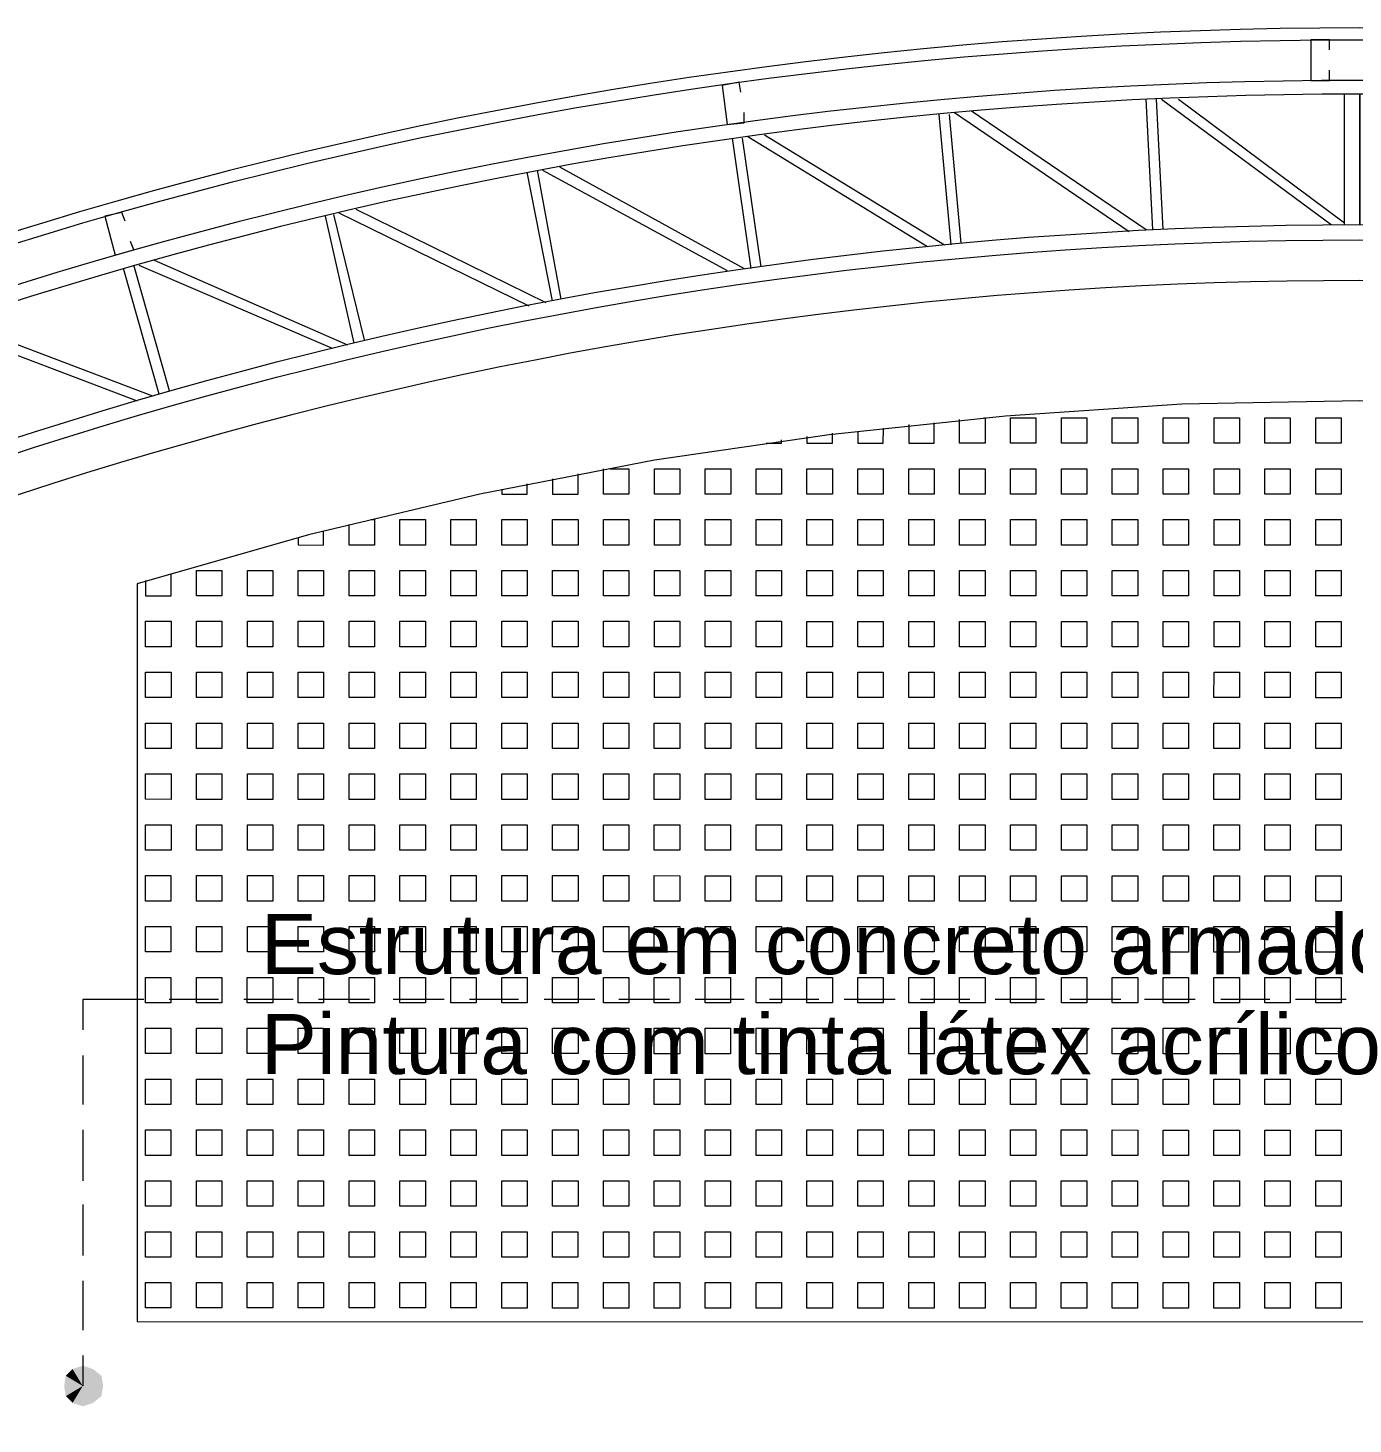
# Model space of a CAD drawing. Extents: x 3377 to 3790, y 1673 to 1846.
# Drawn here: x 3521.992 to 3525.298, y 1742.719 to 1746.203 of the extents above; entities that cross this region are included whole.
import ezdxf

# ---------------------------------------------------------------- set-up
doc = ezdxf.new("R2010")
doc.units = 0
doc.header["$LTSCALE"] = 2
doc.layers.add('PDF7_0', color=7, linetype='Continuous', true_color=0xc6c6c6)
doc.layers.add('PDF7_04-DETALHE', color=7, linetype='Continuous', true_color=0xc6c6c6)
doc.layers.add('PDF7_Text', color=7, linetype='Continuous')
doc.styles.add('PDF Arial', font='arial.ttf')

msp = doc.modelspace()

# ---------------------------------------------------------------- linework, layer by layer
at = {"layer": 'PDF7_0', "color": 7, "lineweight": 0}
msp.add_lwpolyline([(3535.3855, 1740.0119), (3535.4109, 1740.0246, 0.281336), (3525.315, 1746.2033, 0.281573), (3515.2182, 1740.026), (3515.2436, 1740.0133, -0.281686), (3525.315, 1746.1737, -0.281456)], format="xyb", close=True, dxfattribs=at)
for points in [[(3525.2388, 1746.1483), (3525.2388, 1746.1737), (3525.1923, 1746.1737), (3525.1922, 1746.0721), (3525.2388, 1746.0721), (3525.2388, 1746.0975)], [(3523.7705, 1746.0426), (3523.7662, 1746.068), (3523.7239, 1746.0595), (3523.7366, 1745.9622), (3523.7789, 1745.9664), (3523.7789, 1745.9918)], [(3524.7987, 1745.6998), (3524.7818, 1746.0256)], [(3524.8241, 1745.6998), (3524.8072, 1746.0256)], [(3524.8199, 1746.0256), (3525.243, 1745.7124)], [(3524.8622, 1746.0256), (3525.2768, 1745.7167)], [(3525.2768, 1745.7124), (3525.2769, 1746.0383)], [(3524.2951, 1745.6617), (3524.2655, 1745.9875)], [(3524.3205, 1745.6659), (3524.2909, 1745.9875)], [(3524.3036, 1745.9918), (3524.7394, 1745.6955)], [(3524.3459, 1745.996), (3524.7818, 1745.6998)], [(3523.7958, 1745.6025), (3523.7493, 1745.9283)], [(3523.8212, 1745.6067), (3523.7747, 1745.9283)], [(3523.7874, 1745.9326), (3524.2359, 1745.6575)], [(3523.8297, 1745.9368), (3524.2782, 1745.6617)], [(3523.3007, 1745.5221), (3523.2373, 1745.8437)], [(3523.3219, 1745.5264), (3523.2627, 1745.848)], [(3523.2754, 1745.848), (3523.7366, 1745.5983)], [(3523.3177, 1745.8564), (3523.7789, 1745.6025)], [(3522.2344, 1745.7211), (3522.2259, 1745.7423), (3522.1836, 1745.7338), (3522.209, 1745.6365), (3522.2556, 1745.6492), (3522.2471, 1745.6703)], [(3522.831, 1745.4249), (3522.7549, 1745.738)], [(3522.7676, 1745.7422), (3523.2415, 1745.5095)], [(3522.8099, 1745.7507), (3523.2838, 1745.5179)], [(3522.8056, 1745.4164), (3522.7337, 1745.7338)], [(3522.319, 1745.2895), (3522.2302, 1745.6026)], [(3522.3444, 1745.2979), (3522.2556, 1745.6111)], [(3522.2683, 1745.6111), (3522.7506, 1745.4037)], [(3522.3063, 1745.6238), (3522.7887, 1745.4122)], [(3521.7732, 1745.4588), (3522.264, 1745.2726)], [(3521.8112, 1745.4715), (3522.3021, 1745.2852)]]:
    msp.add_lwpolyline(points, dxfattribs=at)
for points in [[(3535.1359, 1740.2658, 0.27384), (3525.315, 1746.0721, 0.27384), (3515.4933, 1740.2672), (3515.8402, 1740.0725, -0.27356), (3525.3149, 1745.6743, -0.273821), (3534.7846, 1740.0712), (3534.7381, 1740.1558), (3535.0893, 1740.3547), (3535.1359, 1740.2658), (3535.212, 1740.0712)], [(3535.0851, 1740.2828, 0.272189), (3525.315, 1746.0383, 0.272189), (3515.5441, 1740.2841), (3515.8276, 1740.1233, -0.272462), (3525.3149, 1745.7124), (3525.315, 1746.0383), (3525.3149, 1745.7124, -0.272294), (3534.8016, 1740.122)], [(3535.1866, 1740.0712), (3534.7846, 1740.0712), (3534.6704, 1740.0712, 0.272283), (3525.3149, 1745.5728, 0.272349), (3515.9545, 1740.0725), (3515.8402, 1740.0725), (3515.4425, 1740.0725)]]:
    msp.add_lwpolyline(points, format="xyb", dxfattribs=at)
msp.add_lwpolyline([(3522.264, 1744.8156), (3522.2638, 1742.9749), (3528.3614, 1742.9744), (3528.3615, 1744.8151), (3527.9384, 1744.9379), (3527.5068, 1745.0395), (3527.0752, 1745.1241), (3526.6351, 1745.1876), (3526.1993, 1745.2342), (3525.755, 1745.2639), (3525.3149, 1745.2724), (3524.8706, 1745.2639), (3524.4305, 1745.2343), (3523.9904, 1745.1878), (3523.5546, 1745.1244), (3523.1187, 1745.0398), (3522.6914, 1744.9382)], close=True, dxfattribs=at)
at = {"layer": 'PDF7_0', "color": 7, "transparency": 33554559}
for points in [[(3522.103, 1742.8564), (3522.1284, 1742.8141), (3522.0861, 1742.8395)], [(3522.1284, 1742.8648), (3522.103, 1742.8564), (3522.1284, 1742.8141)], [(3522.1284, 1742.8141), (3522.1538, 1742.8564), (3522.1284, 1742.8648)], [(3522.175, 1742.8395), (3522.1284, 1742.8141), (3522.1538, 1742.8564)], [(3522.1284, 1742.8141), (3522.0861, 1742.8395), (3522.0819, 1742.8141)], [(3522.0819, 1742.8141), (3522.0861, 1742.7887), (3522.1284, 1742.8141)], [(3522.0861, 1742.7887), (3522.1284, 1742.8141), (3522.103, 1742.7718)], [(3522.1284, 1742.8141), (3522.103, 1742.7718), (3522.1284, 1742.7633)], [(3522.1792, 1742.8141), (3522.175, 1742.8395), (3522.1284, 1742.8141)], [(3522.1284, 1742.7633), (3522.1538, 1742.7718), (3522.1284, 1742.8141)], [(3522.1538, 1742.7718), (3522.1284, 1742.8141), (3522.175, 1742.7887)], [(3522.1284, 1742.8141), (3522.175, 1742.7887), (3522.1792, 1742.8141)]]:
    msp.add_solid(points, dxfattribs=at)
at = {"layer": 'PDF7_04-DETALHE', "lineweight": 0}
for points in [[(3524.1893, 1745.2132), (3524.1893, 1745.1666), (3524.2528, 1745.1666), (3524.2528, 1745.2174)], [(3524.3755, 1745.2301), (3524.3797, 1745.2301), (3524.3797, 1745.1666), (3524.3163, 1745.1666), (3524.3163, 1745.2259)], [(3523.9354, 1745.1836), (3523.9354, 1745.1667), (3523.9989, 1745.1667), (3523.9989, 1745.192)], [(3524.0624, 1745.1963), (3524.0624, 1745.1666), (3524.1258, 1745.1666), (3524.1259, 1745.2047)], [(3523.8339, 1745.1667), (3523.872, 1745.1667), (3523.872, 1745.1751)], [(3523.3007, 1745.0778), (3523.3007, 1745.0398), (3523.3642, 1745.0397), (3523.3642, 1745.0905)], [(3523.4446, 1745.1032), (3523.4911, 1745.1032), (3523.4911, 1745.0397), (3523.4276, 1745.0397), (3523.4276, 1745.1032)], [(3523.1738, 1745.0525), (3523.1738, 1745.0398), (3523.2372, 1745.0398), (3523.2372, 1745.0651)], [(3522.8479, 1744.9763), (3522.8564, 1744.9763), (3522.8564, 1744.9128), (3522.7929, 1744.9128), (3522.7929, 1744.9636)], [(3522.666, 1744.9298), (3522.666, 1744.9129), (3522.7294, 1744.9128), (3522.7294, 1744.9467)], [(3522.6025, 1744.9129), (3522.6025, 1744.9129)], [(3522.6025, 1744.9129), (3522.6025, 1744.9129)], [(3522.2851, 1744.824), (3522.2851, 1744.7859), (3522.3486, 1744.7859), (3522.3486, 1744.8409)]]:
    msp.add_lwpolyline(points, dxfattribs=at)
for points in [[(3524.5067, 1745.2301), (3524.5067, 1745.1666), (3524.4432, 1745.1666), (3524.4432, 1745.2301)], [(3524.6336, 1745.2301), (3524.6336, 1745.1666), (3524.5702, 1745.1666), (3524.5702, 1745.2301)], [(3524.7606, 1745.2301), (3524.7606, 1745.1666), (3524.6971, 1745.1666), (3524.6971, 1745.2301)], [(3524.8875, 1745.2301), (3524.8875, 1745.1666), (3524.824, 1745.1666), (3524.824, 1745.2301)], [(3525.0145, 1745.2301), (3525.0145, 1745.1666), (3524.951, 1745.1666), (3524.951, 1745.2301)], [(3525.1414, 1745.23), (3525.1414, 1745.1666), (3525.0779, 1745.1666), (3525.0779, 1745.2301)], [(3525.2684, 1745.23), (3525.2684, 1745.1666), (3525.2049, 1745.1666), (3525.2049, 1745.23)], [(3523.6181, 1745.1032), (3523.6181, 1745.0397), (3523.5546, 1745.0397), (3523.5546, 1745.1032)], [(3523.745, 1745.1032), (3523.745, 1745.0397), (3523.6815, 1745.0397), (3523.6815, 1745.1032)], [(3523.872, 1745.1032), (3523.8719, 1745.0397), (3523.8085, 1745.0397), (3523.8085, 1745.1032)], [(3523.9989, 1745.1032), (3523.9989, 1745.0397), (3523.9354, 1745.0397), (3523.9354, 1745.1032)], [(3524.1258, 1745.1032), (3524.1258, 1745.0397), (3524.0624, 1745.0397), (3524.0624, 1745.1032)], [(3524.2528, 1745.1032), (3524.2528, 1745.0397), (3524.1893, 1745.0397), (3524.1893, 1745.1032)], [(3524.3797, 1745.1032), (3524.3797, 1745.0397), (3524.3163, 1745.0397), (3524.3163, 1745.1032)], [(3524.5067, 1745.1031), (3524.5067, 1745.0397), (3524.4432, 1745.0397), (3524.4432, 1745.1031)], [(3524.6336, 1745.1031), (3524.6336, 1745.0397), (3524.5701, 1745.0397), (3524.5701, 1745.1031)], [(3524.7606, 1745.1031), (3524.7606, 1745.0397), (3524.6971, 1745.0397), (3524.6971, 1745.1031)], [(3524.8875, 1745.1031), (3524.8875, 1745.0396), (3524.824, 1745.0397), (3524.824, 1745.1031)], [(3525.0145, 1745.1031), (3525.0145, 1745.0396), (3524.951, 1745.0396), (3524.951, 1745.1031)], [(3525.1414, 1745.1031), (3525.1414, 1745.0396), (3525.0779, 1745.0396), (3525.0779, 1745.1031)], [(3525.2683, 1745.1031), (3525.2683, 1745.0396), (3525.2049, 1745.0396), (3525.2049, 1745.1031)], [(3522.9833, 1744.9763), (3522.9833, 1744.9128), (3522.9199, 1744.9128), (3522.9199, 1744.9763)], [(3523.1103, 1744.9763), (3523.1103, 1744.9128), (3523.0468, 1744.9128), (3523.0468, 1744.9763)], [(3523.2372, 1744.9763), (3523.2372, 1744.9128), (3523.1737, 1744.9128), (3523.1737, 1744.9763)], [(3523.3642, 1744.9763), (3523.3642, 1744.9128), (3523.3007, 1744.9128), (3523.3007, 1744.9763)], [(3523.4911, 1744.9763), (3523.4911, 1744.9128), (3523.4276, 1744.9128), (3523.4276, 1744.9763)], [(3523.6181, 1744.9763), (3523.6181, 1744.9128), (3523.5546, 1744.9128), (3523.5546, 1744.9763)], [(3523.745, 1744.9763), (3523.745, 1744.9128), (3523.6815, 1744.9128), (3523.6815, 1744.9763)], [(3523.8719, 1744.9762), (3523.8719, 1744.9128), (3523.8085, 1744.9128), (3523.8085, 1744.9762)], [(3523.9989, 1744.9762), (3523.9989, 1744.9128), (3523.9354, 1744.9128), (3523.9354, 1744.9762)], [(3524.1258, 1744.9762), (3524.1258, 1744.9128), (3524.0624, 1744.9128), (3524.0624, 1744.9762)], [(3524.2528, 1744.9762), (3524.2528, 1744.9127), (3524.1893, 1744.9127), (3524.1893, 1744.9762)], [(3524.3797, 1744.9762), (3524.3797, 1744.9127), (3524.3162, 1744.9127), (3524.3163, 1744.9762)], [(3524.5067, 1744.9762), (3524.5067, 1744.9127), (3524.4432, 1744.9127), (3524.4432, 1744.9762)], [(3524.6336, 1744.9762), (3524.6336, 1744.9127), (3524.5701, 1744.9127), (3524.5701, 1744.9762)], [(3524.7606, 1744.9762), (3524.7606, 1744.9127), (3524.6971, 1744.9127), (3524.6971, 1744.9762)], [(3524.8875, 1744.9762), (3524.8875, 1744.9127), (3524.824, 1744.9127), (3524.824, 1744.9762)], [(3525.0144, 1744.9762), (3525.0144, 1744.9127), (3524.951, 1744.9127), (3524.951, 1744.9762)], [(3525.1414, 1744.9762), (3525.1414, 1744.9127), (3525.0779, 1744.9127), (3525.0779, 1744.9762)], [(3525.2683, 1744.9761), (3525.2683, 1744.9127), (3525.2049, 1744.9127), (3525.2049, 1744.9762)], [(3522.4755, 1744.8494), (3522.4755, 1744.7859), (3522.4121, 1744.7859), (3522.4121, 1744.8494)], [(3522.6025, 1744.8494), (3522.6025, 1744.7859), (3522.539, 1744.7859), (3522.539, 1744.8494)], [(3522.7294, 1744.8494), (3522.7294, 1744.7859), (3522.666, 1744.7859), (3522.666, 1744.8494)], [(3522.8564, 1744.8494), (3522.8564, 1744.7859), (3522.7929, 1744.7859), (3522.7929, 1744.8494)], [(3522.9833, 1744.8494), (3522.9833, 1744.7859), (3522.9198, 1744.7859), (3522.9199, 1744.8494)], [(3523.1103, 1744.8493), (3523.1103, 1744.7859), (3523.0468, 1744.7859), (3523.0468, 1744.8494)], [(3523.2372, 1744.8493), (3523.2372, 1744.7859), (3523.1737, 1744.7859), (3523.1737, 1744.8493)], [(3523.3642, 1744.8493), (3523.3642, 1744.7859), (3523.3007, 1744.7859), (3523.3007, 1744.8493)], [(3523.4911, 1744.8493), (3523.4911, 1744.7859), (3523.4276, 1744.7859), (3523.4276, 1744.8493)], [(3523.618, 1744.8493), (3523.618, 1744.7858), (3523.5546, 1744.7858), (3523.5546, 1744.8493)], [(3523.745, 1744.8493), (3523.745, 1744.7858), (3523.6815, 1744.7858), (3523.6815, 1744.8493)], [(3523.8719, 1744.8493), (3523.8719, 1744.7858), (3523.8085, 1744.7858), (3523.8085, 1744.8493)], [(3523.9989, 1744.8493), (3523.9989, 1744.7858), (3523.9354, 1744.7858), (3523.9354, 1744.8493)], [(3524.1258, 1744.8493), (3524.1258, 1744.7858), (3524.0623, 1744.7858), (3524.0624, 1744.8493)], [(3524.2528, 1744.8493), (3524.2528, 1744.7858), (3524.1893, 1744.7858), (3524.1893, 1744.8493)], [(3524.3797, 1744.8493), (3524.3797, 1744.7858), (3524.3162, 1744.7858), (3524.3162, 1744.8493)], [(3524.5067, 1744.8493), (3524.5067, 1744.7858), (3524.4432, 1744.7858), (3524.4432, 1744.8493)], [(3524.6336, 1744.8492), (3524.6336, 1744.7858), (3524.5701, 1744.7858), (3524.5701, 1744.8493)], [(3524.7606, 1744.8492), (3524.7605, 1744.7858), (3524.6971, 1744.7858), (3524.6971, 1744.8492)], [(3524.8875, 1744.8492), (3524.8875, 1744.7858), (3524.824, 1744.7858), (3524.824, 1744.8492)], [(3525.0144, 1744.8492), (3525.0144, 1744.7857), (3524.951, 1744.7858), (3524.951, 1744.8492)], [(3525.1414, 1744.8492), (3525.1414, 1744.7857), (3525.0779, 1744.7857), (3525.0779, 1744.8492)], [(3525.2683, 1744.8492), (3525.2683, 1744.7857), (3525.2049, 1744.7857), (3525.2049, 1744.8492)], [(3522.3486, 1744.7225), (3522.3486, 1744.659), (3522.2851, 1744.659), (3522.2851, 1744.7225)], [(3522.4755, 1744.7224), (3522.4755, 1744.659), (3522.4121, 1744.659), (3522.4121, 1744.7225)], [(3522.6025, 1744.7224), (3522.6025, 1744.659), (3522.539, 1744.659), (3522.539, 1744.7224)], [(3522.7294, 1744.7224), (3522.7294, 1744.659), (3522.6659, 1744.659), (3522.666, 1744.7224)], [(3522.8564, 1744.7224), (3522.8564, 1744.6589), (3522.7929, 1744.659), (3522.7929, 1744.7224)], [(3522.9833, 1744.7224), (3522.9833, 1744.6589), (3522.9198, 1744.6589), (3522.9198, 1744.7224)], [(3523.1103, 1744.7224), (3523.1103, 1744.6589), (3523.0468, 1744.6589), (3523.0468, 1744.7224)], [(3523.2372, 1744.7224), (3523.2372, 1744.6589), (3523.1737, 1744.6589), (3523.1737, 1744.7224)], [(3523.3641, 1744.7224), (3523.3641, 1744.6589), (3523.3007, 1744.6589), (3523.3007, 1744.7224)], [(3523.4911, 1744.7224), (3523.4911, 1744.6589), (3523.4276, 1744.6589), (3523.4276, 1744.7224)], [(3523.618, 1744.7224), (3523.618, 1744.6589), (3523.5546, 1744.6589), (3523.5546, 1744.7224)], [(3523.745, 1744.7224), (3523.745, 1744.6589), (3523.6815, 1744.6589), (3523.6815, 1744.7224)], [(3523.8719, 1744.7224), (3523.8719, 1744.6589), (3523.8085, 1744.6589), (3523.8085, 1744.7224)], [(3523.9989, 1744.7223), (3523.9989, 1744.6589), (3523.9354, 1744.6589), (3523.9354, 1744.7223)], [(3524.1258, 1744.7223), (3524.1258, 1744.6589), (3524.0623, 1744.6589), (3524.0623, 1744.7223)], [(3524.2528, 1744.7223), (3524.2528, 1744.6589), (3524.1893, 1744.6589), (3524.1893, 1744.7223)], [(3524.3797, 1744.7223), (3524.3797, 1744.6588), (3524.3162, 1744.6589), (3524.3162, 1744.7223)], [(3524.5067, 1744.7223), (3524.5066, 1744.6588), (3524.4432, 1744.6588), (3524.4432, 1744.7223)], [(3524.6336, 1744.7223), (3524.6336, 1744.6588), (3524.5701, 1744.6588), (3524.5701, 1744.7223)], [(3524.7605, 1744.7223), (3524.7605, 1744.6588), (3524.6971, 1744.6588), (3524.6971, 1744.7223)], [(3524.8875, 1744.7223), (3524.8875, 1744.6588), (3524.824, 1744.6588), (3524.824, 1744.7223)], [(3525.0144, 1744.7223), (3525.0144, 1744.6588), (3524.951, 1744.6588), (3524.951, 1744.7223)], [(3525.1414, 1744.7223), (3525.1414, 1744.6588), (3525.0779, 1744.6588), (3525.0779, 1744.7223)], [(3525.2683, 1744.7223), (3525.2683, 1744.6588), (3525.2048, 1744.6588), (3525.2048, 1744.7223)], [(3522.3486, 1744.5955), (3522.3486, 1744.532), (3522.2851, 1744.532), (3522.2851, 1744.5955)], [(3522.4755, 1744.5955), (3522.4755, 1744.532), (3522.4121, 1744.532), (3522.4121, 1744.5955)], [(3522.6025, 1744.5955), (3522.6025, 1744.532), (3522.539, 1744.532), (3522.539, 1744.5955)], [(3522.7294, 1744.5955), (3522.7294, 1744.532), (3522.6659, 1744.532), (3522.6659, 1744.5955)], [(3522.8564, 1744.5955), (3522.8564, 1744.532), (3522.7929, 1744.532), (3522.7929, 1744.5955)], [(3522.9833, 1744.5955), (3522.9833, 1744.532), (3522.9198, 1744.532), (3522.9198, 1744.5955)], [(3523.1103, 1744.5955), (3523.1102, 1744.532), (3523.0468, 1744.532), (3523.0468, 1744.5955)], [(3523.2372, 1744.5955), (3523.2372, 1744.532), (3523.1737, 1744.532), (3523.1737, 1744.5955)], [(3523.3641, 1744.5954), (3523.3641, 1744.532), (3523.3007, 1744.532), (3523.3007, 1744.5954)], [(3523.4911, 1744.5954), (3523.4911, 1744.532), (3523.4276, 1744.532), (3523.4276, 1744.5954)], [(3523.618, 1744.5954), (3523.618, 1744.532), (3523.5546, 1744.532), (3523.5546, 1744.5954)], [(3523.745, 1744.5954), (3523.745, 1744.5319), (3523.6815, 1744.5319), (3523.6815, 1744.5954)], [(3523.8719, 1744.5954), (3523.8719, 1744.5319), (3523.8084, 1744.5319), (3523.8084, 1744.5954)], [(3523.9989, 1744.5954), (3523.9989, 1744.5319), (3523.9354, 1744.5319), (3523.9354, 1744.5954)], [(3524.1258, 1744.5954), (3524.1258, 1744.5319), (3524.0623, 1744.5319), (3524.0623, 1744.5954)], [(3524.2528, 1744.5954), (3524.2527, 1744.5319), (3524.1893, 1744.5319), (3524.1893, 1744.5954)], [(3524.3797, 1744.5954), (3524.3797, 1744.5319), (3524.3162, 1744.5319), (3524.3162, 1744.5954)], [(3524.5066, 1744.5954), (3524.5066, 1744.5319), (3524.4432, 1744.5319), (3524.4432, 1744.5954)], [(3524.6336, 1744.5954), (3524.6336, 1744.5319), (3524.5701, 1744.5319), (3524.5701, 1744.5954)], [(3524.7605, 1744.5953), (3524.7605, 1744.5319), (3524.6971, 1744.5319), (3524.6971, 1744.5954)], [(3524.8875, 1744.5953), (3524.8875, 1744.5319), (3524.824, 1744.5319), (3524.824, 1744.5953)], [(3525.0144, 1744.5953), (3525.0144, 1744.5319), (3524.9509, 1744.5319), (3524.951, 1744.5953)], [(3525.1414, 1744.5953), (3525.1414, 1744.5319), (3525.0779, 1744.5319), (3525.0779, 1744.5953)], [(3525.2683, 1744.5953), (3525.2683, 1744.5318), (3525.2048, 1744.5318), (3525.2048, 1744.5953)], [(3522.3486, 1744.4686), (3522.3486, 1744.4051), (3522.2851, 1744.4051), (3522.2851, 1744.4686)], [(3522.4755, 1744.4686), (3522.4755, 1744.4051), (3522.412, 1744.4051), (3522.412, 1744.4686)], [(3522.6025, 1744.4685), (3522.6025, 1744.4051), (3522.539, 1744.4051), (3522.539, 1744.4686)], [(3522.7294, 1744.4685), (3522.7294, 1744.4051), (3522.6659, 1744.4051), (3522.6659, 1744.4685)], [(3522.8564, 1744.4685), (3522.8563, 1744.4051), (3522.7929, 1744.4051), (3522.7929, 1744.4685)], [(3522.9833, 1744.4685), (3522.9833, 1744.4051), (3522.9198, 1744.4051), (3522.9198, 1744.4685)], [(3523.1102, 1744.4685), (3523.1102, 1744.405), (3523.0468, 1744.405), (3523.0468, 1744.4685)], [(3523.2372, 1744.4685), (3523.2372, 1744.405), (3523.1737, 1744.405), (3523.1737, 1744.4685)], [(3523.3641, 1744.4685), (3523.3641, 1744.405), (3523.3007, 1744.405), (3523.3007, 1744.4685)], [(3523.4911, 1744.4685), (3523.4911, 1744.405), (3523.4276, 1744.405), (3523.4276, 1744.4685)], [(3523.618, 1744.4685), (3523.618, 1744.405), (3523.5545, 1744.405), (3523.5545, 1744.4685)], [(3523.745, 1744.4685), (3523.745, 1744.405), (3523.6815, 1744.405), (3523.6815, 1744.4685)], [(3523.8719, 1744.4685), (3523.8719, 1744.405), (3523.8084, 1744.405), (3523.8084, 1744.4685)], [(3523.9989, 1744.4685), (3523.9989, 1744.405), (3523.9354, 1744.405), (3523.9354, 1744.4685)], [(3524.1258, 1744.4684), (3524.1258, 1744.405), (3524.0623, 1744.405), (3524.0623, 1744.4685)], [(3524.2527, 1744.4684), (3524.2527, 1744.405), (3524.1893, 1744.405), (3524.1893, 1744.4684)], [(3524.3797, 1744.4684), (3524.3797, 1744.405), (3524.3162, 1744.405), (3524.3162, 1744.4684)], [(3524.5066, 1744.4684), (3524.5066, 1744.4049), (3524.4432, 1744.405), (3524.4432, 1744.4684)], [(3524.6336, 1744.4684), (3524.6336, 1744.4049), (3524.5701, 1744.4049), (3524.5701, 1744.4684)], [(3524.7605, 1744.4684), (3524.7605, 1744.4049), (3524.697, 1744.4049), (3524.6971, 1744.4684)], [(3524.8875, 1744.4684), (3524.8875, 1744.4049), (3524.824, 1744.4049), (3524.824, 1744.4684)], [(3525.0144, 1744.4684), (3525.0144, 1744.4049), (3524.9509, 1744.4049), (3524.9509, 1744.4684)], [(3525.1414, 1744.4684), (3525.1414, 1744.4049), (3525.0779, 1744.4049), (3525.0779, 1744.4684)], [(3525.2683, 1744.4684), (3525.2683, 1744.4049), (3525.2048, 1744.4049), (3525.2048, 1744.4684)], [(3522.3486, 1744.3416), (3522.3486, 1744.2781), (3522.2851, 1744.2782), (3522.2851, 1744.3416)], [(3522.4755, 1744.3416), (3522.4755, 1744.2781), (3522.412, 1744.2781), (3522.412, 1744.3416)], [(3522.6025, 1744.3416), (3522.6025, 1744.2781), (3522.539, 1744.2781), (3522.539, 1744.3416)], [(3522.7294, 1744.3416), (3522.7294, 1744.2781), (3522.6659, 1744.2781), (3522.6659, 1744.3416)], [(3522.8563, 1744.3416), (3522.8563, 1744.2781), (3522.7929, 1744.2781), (3522.7929, 1744.3416)], [(3522.9833, 1744.3416), (3522.9833, 1744.2781), (3522.9198, 1744.2781), (3522.9198, 1744.3416)], [(3523.1102, 1744.3416), (3523.1102, 1744.2781), (3523.0468, 1744.2781), (3523.0468, 1744.3416)], [(3523.2372, 1744.3416), (3523.2372, 1744.2781), (3523.1737, 1744.2781), (3523.1737, 1744.3416)], [(3523.3641, 1744.3416), (3523.3641, 1744.2781), (3523.3006, 1744.2781), (3523.3007, 1744.3416)], [(3523.4911, 1744.3415), (3523.4911, 1744.2781), (3523.4276, 1744.2781), (3523.4276, 1744.3415)], [(3523.618, 1744.3415), (3523.618, 1744.2781), (3523.5545, 1744.2781), (3523.5545, 1744.3415)], [(3523.745, 1744.3415), (3523.745, 1744.2781), (3523.6815, 1744.2781), (3523.6815, 1744.3415)], [(3523.8719, 1744.3415), (3523.8719, 1744.278), (3523.8084, 1744.2781), (3523.8084, 1744.3415)], [(3523.9988, 1744.3415), (3523.9988, 1744.278), (3523.9354, 1744.278), (3523.9354, 1744.3415)], [(3524.1258, 1744.3415), (3524.1258, 1744.278), (3524.0623, 1744.278), (3524.0623, 1744.3415)], [(3524.2527, 1744.3415), (3524.2527, 1744.278), (3524.1893, 1744.278), (3524.1893, 1744.3415)], [(3524.3797, 1744.3415), (3524.3797, 1744.278), (3524.3162, 1744.278), (3524.3162, 1744.3415)], [(3524.5066, 1744.3415), (3524.5066, 1744.278), (3524.4432, 1744.278), (3524.4432, 1744.3415)], [(3524.6336, 1744.3415), (3524.6336, 1744.278), (3524.5701, 1744.278), (3524.5701, 1744.3415)], [(3524.7605, 1744.3415), (3524.7605, 1744.278), (3524.697, 1744.278), (3524.697, 1744.3415)], [(3524.8875, 1744.3415), (3524.8875, 1744.278), (3524.824, 1744.278), (3524.824, 1744.3415)], [(3525.0144, 1744.3414), (3525.0144, 1744.278), (3524.9509, 1744.278), (3524.9509, 1744.3414)], [(3525.1414, 1744.3414), (3525.1413, 1744.278), (3525.0779, 1744.278), (3525.0779, 1744.3414)], [(3525.2683, 1744.3414), (3525.2683, 1744.278), (3525.2048, 1744.278), (3525.2048, 1744.3414)], [(3522.3486, 1744.2147), (3522.3486, 1744.1512), (3522.2851, 1744.1512), (3522.2851, 1744.2147)], [(3522.4755, 1744.2147), (3522.4755, 1744.1512), (3522.412, 1744.1512), (3522.412, 1744.2147)], [(3522.6024, 1744.2147), (3522.6024, 1744.1512), (3522.539, 1744.1512), (3522.539, 1744.2147)], [(3522.7294, 1744.2147), (3522.7294, 1744.1512), (3522.6659, 1744.1512), (3522.6659, 1744.2147)], [(3522.8563, 1744.2146), (3522.8563, 1744.1512), (3522.7929, 1744.1512), (3522.7929, 1744.2146)], [(3522.9833, 1744.2146), (3522.9833, 1744.1512), (3522.9198, 1744.1512), (3522.9198, 1744.2146)], [(3523.1102, 1744.2146), (3523.1102, 1744.1512), (3523.0467, 1744.1512), (3523.0468, 1744.2146)], [(3523.2372, 1744.2146), (3523.2372, 1744.1511), (3523.1737, 1744.1511), (3523.1737, 1744.2146)], [(3523.3641, 1744.2146), (3523.3641, 1744.1511), (3523.3006, 1744.1511), (3523.3006, 1744.2146)], [(3523.4911, 1744.2146), (3523.4911, 1744.1511), (3523.4276, 1744.1511), (3523.4276, 1744.2146)], [(3523.618, 1744.2146), (3523.618, 1744.1511), (3523.5545, 1744.1511), (3523.5545, 1744.2146)], [(3523.7449, 1744.2146), (3523.7449, 1744.1511), (3523.6815, 1744.1511), (3523.6815, 1744.2146)], [(3523.8719, 1744.2146), (3523.8719, 1744.1511), (3523.8084, 1744.1511), (3523.8084, 1744.2146)], [(3523.9988, 1744.2146), (3523.9988, 1744.1511), (3523.9354, 1744.1511), (3523.9354, 1744.2146)], [(3524.1258, 1744.2146), (3524.1258, 1744.1511), (3524.0623, 1744.1511), (3524.0623, 1744.2146)], [(3524.2527, 1744.2145), (3524.2527, 1744.1511), (3524.1893, 1744.1511), (3524.1893, 1744.2146)], [(3524.3797, 1744.2145), (3524.3797, 1744.1511), (3524.3162, 1744.1511), (3524.3162, 1744.2145)], [(3524.5066, 1744.2145), (3524.5066, 1744.1511), (3524.4431, 1744.1511), (3524.4431, 1744.2145)], [(3524.6336, 1744.2145), (3524.6336, 1744.1511), (3524.5701, 1744.1511), (3524.5701, 1744.2145)], [(3524.7605, 1744.2145), (3524.7605, 1744.151), (3524.697, 1744.151), (3524.697, 1744.2145)], [(3524.8875, 1744.2145), (3524.8874, 1744.151), (3524.824, 1744.151), (3524.824, 1744.2145)], [(3525.0144, 1744.2145), (3525.0144, 1744.151), (3524.9509, 1744.151), (3524.9509, 1744.2145)], [(3525.1413, 1744.2145), (3525.1413, 1744.151), (3525.0779, 1744.151), (3525.0779, 1744.2145)], [(3525.2683, 1744.2145), (3525.2683, 1744.151), (3525.2048, 1744.151), (3525.2048, 1744.2145)], [(3522.3485, 1744.0877), (3522.3485, 1744.0243), (3522.2851, 1744.0243), (3522.2851, 1744.0877)], [(3522.4755, 1744.0877), (3522.4755, 1744.0243), (3522.412, 1744.0243), (3522.412, 1744.0877)], [(3522.6024, 1744.0877), (3522.6024, 1744.0242), (3522.539, 1744.0242), (3522.539, 1744.0877)], [(3522.7294, 1744.0877), (3522.7294, 1744.0242), (3522.6659, 1744.0242), (3522.6659, 1744.0877)], [(3522.8563, 1744.0877), (3522.8563, 1744.0242), (3522.7929, 1744.0242), (3522.7929, 1744.0877)], [(3522.9833, 1744.0877), (3522.9833, 1744.0242), (3522.9198, 1744.0242), (3522.9198, 1744.0877)], [(3523.1102, 1744.0877), (3523.1102, 1744.0242), (3523.0467, 1744.0242), (3523.0467, 1744.0877)], [(3523.2372, 1744.0877), (3523.2372, 1744.0242), (3523.1737, 1744.0242), (3523.1737, 1744.0877)], [(3523.3641, 1744.0877), (3523.3641, 1744.0242), (3523.3006, 1744.0242), (3523.3006, 1744.0877)], [(3523.4911, 1744.0877), (3523.491, 1744.0242), (3523.4276, 1744.0242), (3523.4276, 1744.0877)], [(3523.618, 1744.0876), (3523.618, 1744.0242), (3523.5545, 1744.0242), (3523.5545, 1744.0877)], [(3523.7449, 1744.0876), (3523.7449, 1744.0242), (3523.6815, 1744.0242), (3523.6815, 1744.0876)], [(3523.8719, 1744.0876), (3523.8719, 1744.0242), (3523.8084, 1744.0242), (3523.8084, 1744.0876)], [(3523.9988, 1744.0876), (3523.9988, 1744.0241), (3523.9354, 1744.0242), (3523.9354, 1744.0876)], [(3524.1258, 1744.0876), (3524.1258, 1744.0241), (3524.0623, 1744.0241), (3524.0623, 1744.0876)], [(3524.2527, 1744.0876), (3524.2527, 1744.0241), (3524.1892, 1744.0241), (3524.1892, 1744.0876)], [(3524.3797, 1744.0876), (3524.3797, 1744.0241), (3524.3162, 1744.0241), (3524.3162, 1744.0876)], [(3524.5066, 1744.0876), (3524.5066, 1744.0241), (3524.4431, 1744.0241), (3524.4431, 1744.0876)], [(3524.6336, 1744.0876), (3524.6336, 1744.0241), (3524.5701, 1744.0241), (3524.5701, 1744.0876)], [(3524.7605, 1744.0876), (3524.7605, 1744.0241), (3524.697, 1744.0241), (3524.697, 1744.0876)], [(3524.8874, 1744.0876), (3524.8874, 1744.0241), (3524.824, 1744.0241), (3524.824, 1744.0876)], [(3525.0144, 1744.0876), (3525.0144, 1744.0241), (3524.9509, 1744.0241), (3524.9509, 1744.0876)], [(3525.1413, 1744.0875), (3525.1413, 1744.0241), (3525.0779, 1744.0241), (3525.0779, 1744.0875)], [(3525.2683, 1744.0875), (3525.2683, 1744.0241), (3525.2048, 1744.0241), (3525.2048, 1744.0875)], [(3522.3485, 1743.9608), (3522.3485, 1743.8973), (3522.2851, 1743.8973), (3522.2851, 1743.9608)], [(3522.4755, 1743.9608), (3522.4755, 1743.8973), (3522.412, 1743.8973), (3522.412, 1743.9608)], [(3522.6024, 1743.9608), (3522.6024, 1743.8973), (3522.539, 1743.8973), (3522.539, 1743.9608)], [(3522.7294, 1743.9608), (3522.7294, 1743.8973), (3522.6659, 1743.8973), (3522.6659, 1743.9608)], [(3522.8563, 1743.9608), (3522.8563, 1743.8973), (3522.7928, 1743.8973), (3522.7928, 1743.9608)], [(3522.9833, 1743.9607), (3522.9833, 1743.8973), (3522.9198, 1743.8973), (3522.9198, 1743.9607)], [(3523.1102, 1743.9607), (3523.1102, 1743.8973), (3523.0467, 1743.8973), (3523.0467, 1743.9607)], [(3523.2372, 1743.9607), (3523.2371, 1743.8973), (3523.1737, 1743.8973), (3523.1737, 1743.9607)], [(3523.3641, 1743.9607), (3523.3641, 1743.8972), (3523.3006, 1743.8973), (3523.3006, 1743.9607)], [(3523.491, 1743.9607), (3523.491, 1743.8972), (3523.4276, 1743.8972), (3523.4276, 1743.9607)], [(3523.618, 1743.9607), (3523.618, 1743.8972), (3523.5545, 1743.8972), (3523.5545, 1743.9607)], [(3523.7449, 1743.9607), (3523.7449, 1743.8972), (3523.6815, 1743.8972), (3523.6815, 1743.9607)], [(3523.8719, 1743.9607), (3523.8719, 1743.8972), (3523.8084, 1743.8972), (3523.8084, 1743.9607)], [(3523.9988, 1743.9607), (3523.9988, 1743.8972), (3523.9353, 1743.8972), (3523.9353, 1743.9607)], [(3524.1258, 1743.9607), (3524.1258, 1743.8972), (3524.0623, 1743.8972), (3524.0623, 1743.9607)], [(3524.2527, 1743.9607), (3524.2527, 1743.8972), (3524.1892, 1743.8972), (3524.1892, 1743.9607)], [(3524.3797, 1743.9607), (3524.3797, 1743.8972), (3524.3162, 1743.8972), (3524.3162, 1743.9607)], [(3524.5066, 1743.9606), (3524.5066, 1743.8972), (3524.4431, 1743.8972), (3524.4431, 1743.9606)], [(3524.6335, 1743.9606), (3524.6335, 1743.8972), (3524.5701, 1743.8972), (3524.5701, 1743.9606)], [(3524.7605, 1743.9606), (3524.7605, 1743.8972), (3524.697, 1743.8972), (3524.697, 1743.9606)], [(3524.8874, 1743.9606), (3524.8874, 1743.8971), (3524.824, 1743.8971), (3524.824, 1743.9606)], [(3525.0144, 1743.9606), (3525.0144, 1743.8971), (3524.9509, 1743.8971), (3524.9509, 1743.9606)], [(3525.1413, 1743.9606), (3525.1413, 1743.8971), (3525.0778, 1743.8971), (3525.0779, 1743.9606)], [(3525.2683, 1743.9606), (3525.2683, 1743.8971), (3525.2048, 1743.8971), (3525.2048, 1743.9606)], [(3522.3485, 1743.8338), (3522.3485, 1743.7704), (3522.2851, 1743.7704), (3522.2851, 1743.8338)], [(3522.4755, 1743.8338), (3522.4755, 1743.7704), (3522.412, 1743.7704), (3522.412, 1743.8338)], [(3522.6024, 1743.8338), (3522.6024, 1743.7704), (3522.5389, 1743.7704), (3522.5389, 1743.8338)], [(3522.7294, 1743.8338), (3522.7294, 1743.7703), (3522.6659, 1743.7703), (3522.6659, 1743.8338)], [(3522.8563, 1743.8338), (3522.8563, 1743.7703), (3522.7928, 1743.7703), (3522.7928, 1743.8338)], [(3522.9833, 1743.8338), (3522.9833, 1743.7703), (3522.9198, 1743.7703), (3522.9198, 1743.8338)], [(3523.1102, 1743.8338), (3523.1102, 1743.7703), (3523.0467, 1743.7703), (3523.0467, 1743.8338)], [(3523.2371, 1743.8338), (3523.2371, 1743.7703), (3523.1737, 1743.7703), (3523.1737, 1743.8338)], [(3523.3641, 1743.8338), (3523.3641, 1743.7703), (3523.3006, 1743.7703), (3523.3006, 1743.8338)], [(3523.491, 1743.8338), (3523.491, 1743.7703), (3523.4276, 1743.7703), (3523.4276, 1743.8338)], [(3523.618, 1743.8338), (3523.618, 1743.7703), (3523.5545, 1743.7703), (3523.5545, 1743.8338)], [(3523.7449, 1743.8337), (3523.7449, 1743.7703), (3523.6814, 1743.7703), (3523.6815, 1743.8338)], [(3523.8719, 1743.8337), (3523.8719, 1743.7703), (3523.8084, 1743.7703), (3523.8084, 1743.8337)], [(3523.9988, 1743.8337), (3523.9988, 1743.7703), (3523.9353, 1743.7703), (3523.9353, 1743.8337)], [(3524.1258, 1743.8337), (3524.1258, 1743.7703), (3524.0623, 1743.7703), (3524.0623, 1743.8337)], [(3524.2527, 1743.8337), (3524.2527, 1743.7702), (3524.1892, 1743.7702), (3524.1892, 1743.8337)], [(3524.3796, 1743.8337), (3524.3796, 1743.7702), (3524.3162, 1743.7702), (3524.3162, 1743.8337)], [(3524.5066, 1743.8337), (3524.5066, 1743.7702), (3524.4431, 1743.7702), (3524.4431, 1743.8337)], [(3524.6335, 1743.8337), (3524.6335, 1743.7702), (3524.5701, 1743.7702), (3524.5701, 1743.8337)], [(3524.7605, 1743.8337), (3524.7605, 1743.7702), (3524.697, 1743.7702), (3524.697, 1743.8337)], [(3524.8874, 1743.8337), (3524.8874, 1743.7702), (3524.824, 1743.7702), (3524.824, 1743.8337)], [(3525.0144, 1743.8337), (3525.0144, 1743.7702), (3524.9509, 1743.7702), (3524.9509, 1743.8337)], [(3525.1413, 1743.8337), (3525.1413, 1743.7702), (3525.0778, 1743.7702), (3525.0778, 1743.8337)], [(3525.2683, 1743.8336), (3525.2683, 1743.7702), (3525.2048, 1743.7702), (3525.2048, 1743.8337)], [(3522.3485, 1743.7069), (3522.3485, 1743.6434), (3522.285, 1743.6434), (3522.2851, 1743.7069)], [(3522.4755, 1743.7069), (3522.4755, 1743.6434), (3522.412, 1743.6434), (3522.412, 1743.7069)], [(3522.6024, 1743.7069), (3522.6024, 1743.6434), (3522.5389, 1743.6434), (3522.5389, 1743.7069)], [(3522.7294, 1743.7069), (3522.7294, 1743.6434), (3522.6659, 1743.6434), (3522.6659, 1743.7069)], [(3522.8563, 1743.7069), (3522.8563, 1743.6434), (3522.7928, 1743.6434), (3522.7928, 1743.7069)], [(3522.9832, 1743.7069), (3522.9832, 1743.6434), (3522.9198, 1743.6434), (3522.9198, 1743.7069)], [(3523.1102, 1743.7068), (3523.1102, 1743.6434), (3523.0467, 1743.6434), (3523.0467, 1743.7069)], [(3523.2371, 1743.7068), (3523.2371, 1743.6434), (3523.1737, 1743.6434), (3523.1737, 1743.7068)], [(3523.3641, 1743.7068), (3523.3641, 1743.6434), (3523.3006, 1743.6434), (3523.3006, 1743.7068)], [(3523.491, 1743.7068), (3523.491, 1743.6433), (3523.4275, 1743.6434), (3523.4276, 1743.7068)], [(3523.618, 1743.7068), (3523.618, 1743.6433), (3523.5545, 1743.6433), (3523.5545, 1743.7068)], [(3523.7449, 1743.7068), (3523.7449, 1743.6433), (3523.6814, 1743.6433), (3523.6814, 1743.7068)], [(3523.8719, 1743.7068), (3523.8719, 1743.6433), (3523.8084, 1743.6433), (3523.8084, 1743.7068)], [(3523.9988, 1743.7068), (3523.9988, 1743.6433), (3523.9353, 1743.6433), (3523.9353, 1743.7068)], [(3524.1258, 1743.7068), (3524.1257, 1743.6433), (3524.0623, 1743.6433), (3524.0623, 1743.7068)], [(3524.2527, 1743.7068), (3524.2527, 1743.6433), (3524.1892, 1743.6433), (3524.1892, 1743.7068)], [(3524.3796, 1743.7068), (3524.3796, 1743.6433), (3524.3162, 1743.6433), (3524.3162, 1743.7068)], [(3524.5066, 1743.7068), (3524.5066, 1743.6433), (3524.4431, 1743.6433), (3524.4431, 1743.7068)], [(3524.6335, 1743.7067), (3524.6335, 1743.6433), (3524.5701, 1743.6433), (3524.5701, 1743.7067)], [(3524.7605, 1743.7067), (3524.7605, 1743.6433), (3524.697, 1743.6433), (3524.697, 1743.7067)], [(3524.8874, 1743.7067), (3524.8874, 1743.6433), (3524.8239, 1743.6433), (3524.8239, 1743.7067)], [(3525.0144, 1743.7067), (3525.0144, 1743.6432), (3524.9509, 1743.6433), (3524.9509, 1743.7067)], [(3525.1413, 1743.7067), (3525.1413, 1743.6432), (3525.0778, 1743.6432), (3525.0778, 1743.7067)], [(3525.2683, 1743.7067), (3525.2682, 1743.6432), (3525.2048, 1743.6432), (3525.2048, 1743.7067)], [(3522.3485, 1743.58), (3522.3485, 1743.5165), (3522.285, 1743.5165), (3522.285, 1743.58)], [(3522.4755, 1743.5799), (3522.4755, 1743.5165), (3522.412, 1743.5165), (3522.412, 1743.5799)], [(3522.6024, 1743.5799), (3522.6024, 1743.5165), (3522.5389, 1743.5165), (3522.5389, 1743.5799)], [(3522.7293, 1743.5799), (3522.7293, 1743.5165), (3522.6659, 1743.5165), (3522.6659, 1743.5799)], [(3522.8563, 1743.5799), (3522.8563, 1743.5164), (3522.7928, 1743.5165), (3522.7928, 1743.5799)], [(3522.9832, 1743.5799), (3522.9832, 1743.5164), (3522.9198, 1743.5164), (3522.9198, 1743.5799)], [(3523.1102, 1743.5799), (3523.1102, 1743.5164), (3523.0467, 1743.5164), (3523.0467, 1743.5799)], [(3523.2371, 1743.5799), (3523.2371, 1743.5164), (3523.1737, 1743.5164), (3523.1737, 1743.5799)], [(3523.3641, 1743.5799), (3523.3641, 1743.5164), (3523.3006, 1743.5164), (3523.3006, 1743.5799)], [(3523.491, 1743.5799), (3523.491, 1743.5164), (3523.4275, 1743.5164), (3523.4275, 1743.5799)], [(3523.618, 1743.5799), (3523.618, 1743.5164), (3523.5545, 1743.5164), (3523.5545, 1743.5799)], [(3523.7449, 1743.5799), (3523.7449, 1743.5164), (3523.6814, 1743.5164), (3523.6814, 1743.5799)], [(3523.8719, 1743.5799), (3523.8718, 1743.5164), (3523.8084, 1743.5164), (3523.8084, 1743.5799)], [(3523.9988, 1743.5798), (3523.9988, 1743.5164), (3523.9353, 1743.5164), (3523.9353, 1743.5798)], [(3524.1257, 1743.5798), (3524.1257, 1743.5164), (3524.0623, 1743.5164), (3524.0623, 1743.5798)], [(3524.2527, 1743.5798), (3524.2527, 1743.5164), (3524.1892, 1743.5164), (3524.1892, 1743.5798)], [(3524.3796, 1743.5798), (3524.3796, 1743.5163), (3524.3162, 1743.5163), (3524.3162, 1743.5798)], [(3524.5066, 1743.5798), (3524.5066, 1743.5163), (3524.4431, 1743.5163), (3524.4431, 1743.5798)], [(3524.6335, 1743.5798), (3524.6335, 1743.5163), (3524.57, 1743.5163), (3524.57, 1743.5798)], [(3524.7605, 1743.5798), (3524.7605, 1743.5163), (3524.697, 1743.5163), (3524.697, 1743.5798)], [(3524.8874, 1743.5798), (3524.8874, 1743.5163), (3524.8239, 1743.5163), (3524.8239, 1743.5798)], [(3525.0144, 1743.5798), (3525.0144, 1743.5163), (3524.9509, 1743.5163), (3524.9509, 1743.5798)], [(3525.1413, 1743.5798), (3525.1413, 1743.5163), (3525.0778, 1743.5163), (3525.0778, 1743.5798)], [(3525.2682, 1743.5798), (3525.2682, 1743.5163), (3525.2048, 1743.5163), (3525.2048, 1743.5798)], [(3522.3485, 1743.453), (3522.3485, 1743.3895), (3522.285, 1743.3895), (3522.285, 1743.453)], [(3522.4755, 1743.453), (3522.4754, 1743.3895), (3522.412, 1743.3895), (3522.412, 1743.453)], [(3522.6024, 1743.453), (3522.6024, 1743.3895), (3522.5389, 1743.3895), (3522.5389, 1743.453)], [(3522.7293, 1743.453), (3522.7293, 1743.3895), (3522.6659, 1743.3895), (3522.6659, 1743.453)], [(3522.8563, 1743.453), (3522.8563, 1743.3895), (3522.7928, 1743.3895), (3522.7928, 1743.453)], [(3522.9832, 1743.453), (3522.9832, 1743.3895), (3522.9198, 1743.3895), (3522.9198, 1743.453)], [(3523.1102, 1743.453), (3523.1102, 1743.3895), (3523.0467, 1743.3895), (3523.0467, 1743.453)], [(3523.2371, 1743.4529), (3523.2371, 1743.3895), (3523.1736, 1743.3895), (3523.1736, 1743.453)], [(3523.3641, 1743.4529), (3523.3641, 1743.3895), (3523.3006, 1743.3895), (3523.3006, 1743.4529)], [(3523.491, 1743.4529), (3523.491, 1743.3895), (3523.4275, 1743.3895), (3523.4275, 1743.4529)], [(3523.618, 1743.4529), (3523.6179, 1743.3895), (3523.5545, 1743.3895), (3523.5545, 1743.4529)], [(3523.7449, 1743.4529), (3523.7449, 1743.3894), (3523.6814, 1743.3894), (3523.6814, 1743.4529)], [(3523.8718, 1743.4529), (3523.8718, 1743.3894), (3523.8084, 1743.3894), (3523.8084, 1743.4529)], [(3523.9988, 1743.4529), (3523.9988, 1743.3894), (3523.9353, 1743.3894), (3523.9353, 1743.4529)], [(3524.1257, 1743.4529), (3524.1257, 1743.3894), (3524.0623, 1743.3894), (3524.0623, 1743.4529)], [(3524.2527, 1743.4529), (3524.2527, 1743.3894), (3524.1892, 1743.3894), (3524.1892, 1743.4529)], [(3524.3796, 1743.4529), (3524.3796, 1743.3894), (3524.3161, 1743.3894), (3524.3162, 1743.4529)], [(3524.5066, 1743.4529), (3524.5066, 1743.3894), (3524.4431, 1743.3894), (3524.4431, 1743.4529)], [(3524.6335, 1743.4529), (3524.6335, 1743.3894), (3524.57, 1743.3894), (3524.57, 1743.4529)], [(3524.7605, 1743.4528), (3524.7605, 1743.3894), (3524.697, 1743.3894), (3524.697, 1743.4529)], [(3524.8874, 1743.4528), (3524.8874, 1743.3894), (3524.8239, 1743.3894), (3524.8239, 1743.4528)], [(3525.0143, 1743.4528), (3525.0143, 1743.3894), (3524.9509, 1743.3894), (3524.9509, 1743.4528)], [(3525.1413, 1743.4528), (3525.1413, 1743.3893), (3525.0778, 1743.3894), (3525.0778, 1743.4528)], [(3525.2682, 1743.4528), (3525.2682, 1743.3893), (3525.2048, 1743.3893), (3525.2048, 1743.4528)], [(3522.3485, 1743.3261), (3522.3485, 1743.2626), (3522.285, 1743.2626), (3522.285, 1743.3261)], [(3522.4754, 1743.3261), (3522.4754, 1743.2626), (3522.412, 1743.2626), (3522.412, 1743.3261)], [(3522.6024, 1743.326), (3522.6024, 1743.2626), (3522.5389, 1743.2626), (3522.5389, 1743.3261)], [(3522.7293, 1743.326), (3522.7293, 1743.2626), (3522.6659, 1743.2626), (3522.6659, 1743.326)], [(3522.8563, 1743.326), (3522.8563, 1743.2626), (3522.7928, 1743.2626), (3522.7928, 1743.326)], [(3522.9832, 1743.326), (3522.9832, 1743.2625), (3522.9197, 1743.2626), (3522.9197, 1743.326)], [(3523.1102, 1743.326), (3523.1102, 1743.2625), (3523.0467, 1743.2625), (3523.0467, 1743.326)], [(3523.2371, 1743.326), (3523.2371, 1743.2625), (3523.1736, 1743.2625), (3523.1736, 1743.326)], [(3523.3641, 1743.326), (3523.3641, 1743.2625), (3523.3006, 1743.2625), (3523.3006, 1743.326)], [(3523.491, 1743.326), (3523.491, 1743.2625), (3523.4275, 1743.2625), (3523.4275, 1743.326)], [(3523.6179, 1743.326), (3523.6179, 1743.2625), (3523.5545, 1743.2625), (3523.5545, 1743.326)], [(3523.7449, 1743.326), (3523.7449, 1743.2625), (3523.6814, 1743.2625), (3523.6814, 1743.326)], [(3523.8718, 1743.326), (3523.8718, 1743.2625), (3523.8084, 1743.2625), (3523.8084, 1743.326)], [(3523.9988, 1743.326), (3523.9988, 1743.2625), (3523.9353, 1743.2625), (3523.9353, 1743.326)], [(3524.1257, 1743.3259), (3524.1257, 1743.2625), (3524.0622, 1743.2625), (3524.0623, 1743.3259)], [(3524.2527, 1743.3259), (3524.2527, 1743.2625), (3524.1892, 1743.2625), (3524.1892, 1743.3259)], [(3524.3796, 1743.3259), (3524.3796, 1743.2625), (3524.3161, 1743.2625), (3524.3161, 1743.3259)], [(3524.5066, 1743.3259), (3524.5066, 1743.2624), (3524.4431, 1743.2625), (3524.4431, 1743.3259)], [(3524.6335, 1743.3259), (3524.6335, 1743.2624), (3524.57, 1743.2624), (3524.57, 1743.3259)], [(3524.7604, 1743.3259), (3524.7604, 1743.2624), (3524.697, 1743.2624), (3524.697, 1743.3259)], [(3524.8874, 1743.3259), (3524.8874, 1743.2624), (3524.8239, 1743.2624), (3524.8239, 1743.3259)], [(3525.0143, 1743.3259), (3525.0143, 1743.2624), (3524.9509, 1743.2624), (3524.9509, 1743.3259)], [(3525.1413, 1743.3259), (3525.1413, 1743.2624), (3525.0778, 1743.2624), (3525.0778, 1743.3259)], [(3525.2682, 1743.3259), (3525.2682, 1743.2624), (3525.2048, 1743.2624), (3525.2048, 1743.3259)], [(3522.3485, 1743.1991), (3522.3485, 1743.1356), (3522.285, 1743.1357), (3522.285, 1743.1991)], [(3522.4754, 1743.1991), (3522.4754, 1743.1356), (3522.412, 1743.1356), (3522.412, 1743.1991)], [(3522.6024, 1743.1991), (3522.6024, 1743.1356), (3522.5389, 1743.1356), (3522.5389, 1743.1991)], [(3522.7293, 1743.1991), (3522.7293, 1743.1356), (3522.6658, 1743.1356), (3522.6659, 1743.1991)], [(3522.8563, 1743.1991), (3522.8563, 1743.1356), (3522.7928, 1743.1356), (3522.7928, 1743.1991)], [(3522.9832, 1743.1991), (3522.9832, 1743.1356), (3522.9197, 1743.1356), (3522.9197, 1743.1991)], [(3523.1102, 1743.1991), (3523.1102, 1743.1356), (3523.0467, 1743.1356), (3523.0467, 1743.1991)], [(3523.2371, 1743.1991), (3523.2371, 1743.1356), (3523.1736, 1743.1356), (3523.1736, 1743.1991)], [(3523.364, 1743.1991), (3523.364, 1743.1356), (3523.3006, 1743.1356), (3523.3006, 1743.1991)], [(3523.491, 1743.199), (3523.491, 1743.1356), (3523.4275, 1743.1356), (3523.4275, 1743.199)], [(3523.6179, 1743.199), (3523.6179, 1743.1356), (3523.5545, 1743.1356), (3523.5545, 1743.199)], [(3523.7449, 1743.199), (3523.7449, 1743.1356), (3523.6814, 1743.1356), (3523.6814, 1743.199)], [(3523.8718, 1743.199), (3523.8718, 1743.1355), (3523.8084, 1743.1355), (3523.8084, 1743.199)], [(3523.9988, 1743.199), (3523.9988, 1743.1355), (3523.9353, 1743.1355), (3523.9353, 1743.199)], [(3524.1257, 1743.199), (3524.1257, 1743.1355), (3524.0622, 1743.1355), (3524.0622, 1743.199)], [(3524.2527, 1743.199), (3524.2527, 1743.1355), (3524.1892, 1743.1355), (3524.1892, 1743.199)], [(3524.3796, 1743.199), (3524.3796, 1743.1355), (3524.3161, 1743.1355), (3524.3161, 1743.199)], [(3524.5066, 1743.199), (3524.5065, 1743.1355), (3524.4431, 1743.1355), (3524.4431, 1743.199)], [(3524.6335, 1743.199), (3524.6335, 1743.1355), (3524.57, 1743.1355), (3524.57, 1743.199)], [(3524.7604, 1743.199), (3524.7604, 1743.1355), (3524.697, 1743.1355), (3524.697, 1743.199)], [(3524.8874, 1743.1989), (3524.8874, 1743.1355), (3524.8239, 1743.1355), (3524.8239, 1743.199)], [(3525.0143, 1743.1989), (3525.0143, 1743.1355), (3524.9509, 1743.1355), (3524.9509, 1743.1989)], [(3525.1413, 1743.1989), (3525.1413, 1743.1355), (3525.0778, 1743.1355), (3525.0778, 1743.1989)], [(3525.2682, 1743.1989), (3525.2682, 1743.1355), (3525.2047, 1743.1355), (3525.2047, 1743.1989)], [(3522.3485, 1743.0722), (3522.3485, 1743.0087), (3522.285, 1743.0087), (3522.285, 1743.0722)], [(3522.4754, 1743.0722), (3522.4754, 1743.0087), (3522.4119, 1743.0087), (3522.412, 1743.0722)], [(3522.6024, 1743.0722), (3522.6024, 1743.0087), (3522.5389, 1743.0087), (3522.5389, 1743.0722)], [(3522.7293, 1743.0721), (3522.7293, 1743.0087), (3522.6658, 1743.0087), (3522.6658, 1743.0722)], [(3522.8563, 1743.0721), (3522.8563, 1743.0087), (3522.7928, 1743.0087), (3522.7928, 1743.0721)], [(3522.9832, 1743.0721), (3522.9832, 1743.0087), (3522.9197, 1743.0087), (3522.9197, 1743.0721)], [(3523.1101, 1743.0721), (3523.1101, 1743.0087), (3523.0467, 1743.0087), (3523.0467, 1743.0721)], [(3523.2371, 1743.0721), (3523.2371, 1743.0086), (3523.1736, 1743.0086), (3523.1736, 1743.0721)], [(3523.364, 1743.0721), (3523.364, 1743.0086), (3523.3006, 1743.0086), (3523.3006, 1743.0721)], [(3523.491, 1743.0721), (3523.491, 1743.0086), (3523.4275, 1743.0086), (3523.4275, 1743.0721)], [(3523.6179, 1743.0721), (3523.6179, 1743.0086), (3523.5545, 1743.0086), (3523.5545, 1743.0721)], [(3523.7449, 1743.0721), (3523.7449, 1743.0086), (3523.6814, 1743.0086), (3523.6814, 1743.0721)], [(3523.8718, 1743.0721), (3523.8718, 1743.0086), (3523.8083, 1743.0086), (3523.8083, 1743.0721)], [(3523.9988, 1743.0721), (3523.9988, 1743.0086), (3523.9353, 1743.0086), (3523.9353, 1743.0721)], [(3524.1257, 1743.0721), (3524.1257, 1743.0086), (3524.0622, 1743.0086), (3524.0622, 1743.0721)], [(3524.2527, 1743.072), (3524.2526, 1743.0086), (3524.1892, 1743.0086), (3524.1892, 1743.0721)], [(3524.3796, 1743.072), (3524.3796, 1743.0086), (3524.3161, 1743.0086), (3524.3161, 1743.072)], [(3524.5065, 1743.072), (3524.5065, 1743.0086), (3524.4431, 1743.0086), (3524.4431, 1743.072)], [(3524.6335, 1743.072), (3524.6335, 1743.0085), (3524.57, 1743.0086), (3524.57, 1743.072)], [(3524.7604, 1743.072), (3524.7604, 1743.0085), (3524.697, 1743.0085), (3524.697, 1743.072)], [(3524.8874, 1743.072), (3524.8874, 1743.0085), (3524.8239, 1743.0085), (3524.8239, 1743.072)], [(3525.0143, 1743.072), (3525.0143, 1743.0085), (3524.9508, 1743.0085), (3524.9508, 1743.072)], [(3525.1413, 1743.072), (3525.1413, 1743.0085), (3525.0778, 1743.0085), (3525.0778, 1743.072)], [(3525.2682, 1743.072), (3525.2682, 1743.0085), (3525.2047, 1743.0085), (3525.2047, 1743.072)]]:
    msp.add_lwpolyline(points, close=True, dxfattribs=at)
at = {"layer": 'PDF7_04-DETALHE', "color": 7, "lineweight": 0}
for points in [[(3522.2808, 1743.7788), (3522.1285, 1743.7788), (3522.1285, 1743.7027)], [(3522.467, 1743.7788), (3522.3443, 1743.7788)], [(3522.6532, 1743.7788), (3522.5305, 1743.7788)], [(3522.8436, 1743.7788), (3522.7167, 1743.7788)], [(3523.0298, 1743.7788), (3522.9029, 1743.7788)], [(3523.216, 1743.7788), (3523.0933, 1743.7788)], [(3523.4064, 1743.7788), (3523.2795, 1743.7788)], [(3523.5926, 1743.7787), (3523.4656, 1743.7788)], [(3523.7788, 1743.7787), (3523.6561, 1743.7787)], [(3523.965, 1743.7787), (3523.8422, 1743.7787)], [(3524.1554, 1743.7787), (3524.0284, 1743.7787)], [(3524.3416, 1743.7787), (3524.2188, 1743.7787)], [(3524.5277, 1743.7787), (3524.405, 1743.7787)], [(3524.7182, 1743.7787), (3524.5912, 1743.7787)], [(3524.9043, 1743.7787), (3524.7774, 1743.7787)], [(3525.0905, 1743.7786), (3524.9678, 1743.7787)], [(3525.281, 1743.7786), (3525.154, 1743.7786)], [(3522.1285, 1743.6392), (3522.1285, 1743.5165)], [(3522.1285, 1743.453), (3522.1285, 1743.3261)], [(3522.1285, 1743.2668), (3522.1284, 1743.1399)], [(3522.1284, 1743.0764), (3522.1284, 1742.9537)], [(3522.1284, 1742.8902), (3522.1284, 1742.8141)]]:
    msp.add_lwpolyline(points, dxfattribs=at)

# ---------------------------------------------------------------- texts
at = {"layer": 'PDF7_Text', "char_height": 0.149998, "attachment_point": 7, "rotation": 359.9962, "style": 'PDF Arial'}
for s, insert in [('Estrutura em concreto armado', (3522.5728, 1743.8398)), ('Pintura com tinta látex acrílico', (3522.5728, 1743.5902))]:
    msp.add_mtext(s, dxfattribs=dict(at, insert=insert))

doc.saveas('drawing.dxf')
